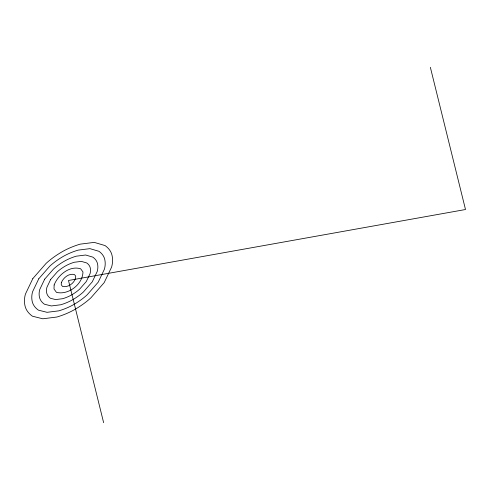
<?xml version="1.0" encoding="UTF-8"?>
<svg xmlns="http://www.w3.org/2000/svg" width="490" height="490" viewBox="0 0 490 490"><rect width="100%" height="100%" fill="white"/><g stroke="black" fill="none" stroke-linecap="round" stroke-linejoin="round"><path stroke-width="0.73" d="M430.349 67.283L465.5 209.518L68.49 280.482L103.641 422.717M54.133 284.972L54.016 289.008L56.454 292.346C68.367 295.403 82.853 284.212 82.963 271.95L80.666 268.808C69.598 265.292 57.998 275.037 54.133 284.972M61.311 282.73L61.256 284.745L62.475 286.411C68.428 287.942 75.668 282.344 75.73 276.219L74.578 274.645C69.047 272.887 63.247 277.757 61.311 282.73M32.842 278.565L25.437 294.074A78.045 41.013 -13.5 0 0 25.094 306.17A52.914 27.801 -13.5 0 0 32.414 316.191L42.783 318.794L56.914 317.024A49.833 26.184 -13.5 0 0 75.546 309.037A78.045 41.013 -13.5 0 0 90.938 297.791L104.192 282.614L111.604 267.105A78.045 41.013 -13.5 0 0 111.941 255.008A49.833 26.184 -13.5 0 0 105.044 245.57L94.252 242.385L80.121 244.155A49.833 26.184 -13.5 0 0 61.489 252.142A78.045 41.013 -13.5 0 0 46.103 263.387L32.842 278.565M38.759 278.792L32.591 291.715A65.035 34.178 -13.5 0 0 32.303 301.797A44.094 23.171 -13.5 0 0 38.404 310.152L47.046 312.32L58.825 310.844A41.528 21.823 -13.5 0 0 74.351 304.186A65.035 34.178 -13.5 0 0 87.171 294.815L98.221 282.167L104.395 269.243A65.035 34.178 -13.5 0 0 104.676 259.161A41.528 21.823 -13.5 0 0 98.931 251.297L89.933 248.644L78.161 250.121A41.528 21.823 -13.5 0 0 62.634 256.772A65.035 34.178 -13.5 0 0 49.809 266.15L38.759 278.792M44.706 279.129L39.77 289.468A52.032 27.342 -13.5 0 0 39.543 297.534A35.274 18.534 -13.5 0 0 44.425 304.217L51.334 305.95L60.754 304.768A33.222 17.456 -13.5 0 0 73.175 299.445A52.032 27.342 -13.5 0 0 83.435 291.948L92.273 281.83L97.21 271.491A52.032 27.342 -13.5 0 0 97.437 263.424A33.222 17.456 -13.5 0 0 92.843 257.134L85.646 255.008L76.226 256.19A33.222 17.456 -13.5 0 0 63.804 261.513A52.032 27.342 -13.5 0 0 53.545 269.016L44.706 279.129M50.654 279.465L46.948 287.22A39.022 20.506 -13.5 0 0 46.777 293.271A26.454 13.904 -13.5 0 0 50.439 298.281L55.621 299.58L62.689 298.698A24.917 13.095 -13.5 0 0 72.006 294.704A39.022 20.506 -13.5 0 0 79.699 289.082L86.326 281.493L90.031 273.739A39.022 20.506 -13.5 0 0 90.203 267.687A24.917 13.095 -13.5 0 0 86.754 262.971L81.358 261.378L74.29 262.26A24.917 13.095 -13.5 0 0 64.974 266.254A39.022 20.506 -13.5 0 0 57.281 271.883L50.654 279.465"/></g></svg>
